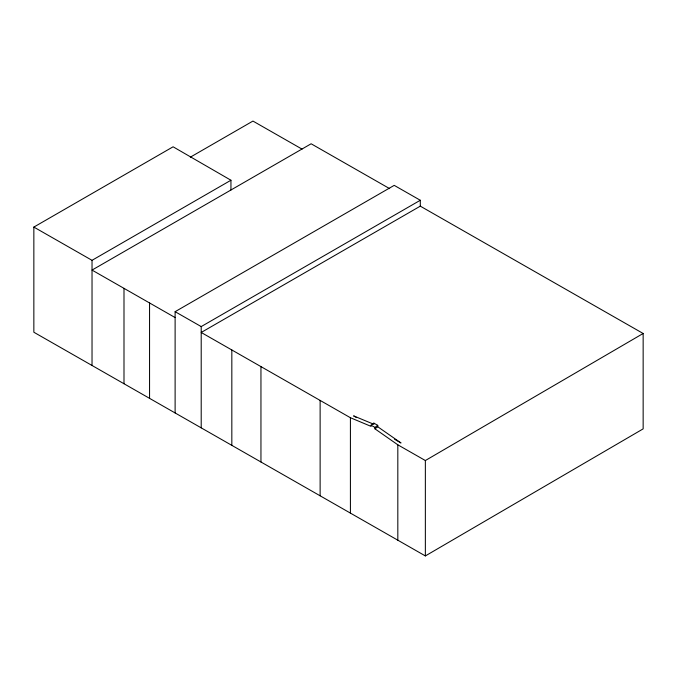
<?xml version="1.0" encoding="UTF-8"?>
<svg xmlns="http://www.w3.org/2000/svg" width="677" height="677" viewBox="0 0 677 677"><rect width="100%" height="100%" fill="white"/><g stroke="black" fill="none" stroke-linecap="round" stroke-linejoin="round"><path stroke-width="1.02" d="M371.089 425.207L373.848 423.117L377.732 425.334L377.732 426.755L374.973 428.846L397.822 444.814L425.359 460.538L643.15 333.482L420.299 206.155L201.204 332.466L350.415 417.726L371.089 426.383L371.089 425.207L374.973 427.424L374.973 428.846M374.973 427.424L377.732 425.334M230.942 190L230.942 180.234L173.1 146.799L33.85 227.083L33.85 332.238L425.359 555.927L643.15 428.871L643.15 333.482M190.339 157.166L252.944 121.073L302.035 149.118M33.85 227.083L92.03 260.323L230.942 180.234M175.115 412.953L175.115 311.682L394.209 185.363L420.299 200.265L420.299 206.155M175.115 311.682L201.204 326.585L420.299 200.265M389.647 188.638L311.124 143.778L92.03 270.089L175.115 317.564M356.33 417.438L353.597 415.873L373.848 424.293L373.848 423.117M394.615 439.314L400.996 442.961L377.732 426.755M425.359 460.538L425.359 555.927M397.822 444.814L397.822 540.195M350.415 417.726L350.415 513.107M320.128 400.42L320.128 495.801M260.95 366.604L260.95 461.993M231.83 349.967L231.83 445.356M201.204 326.585L201.204 427.856M149.558 302.957L149.558 398.347M123.993 288.36L123.993 383.741M92.03 260.323L92.03 365.478"/></g></svg>
